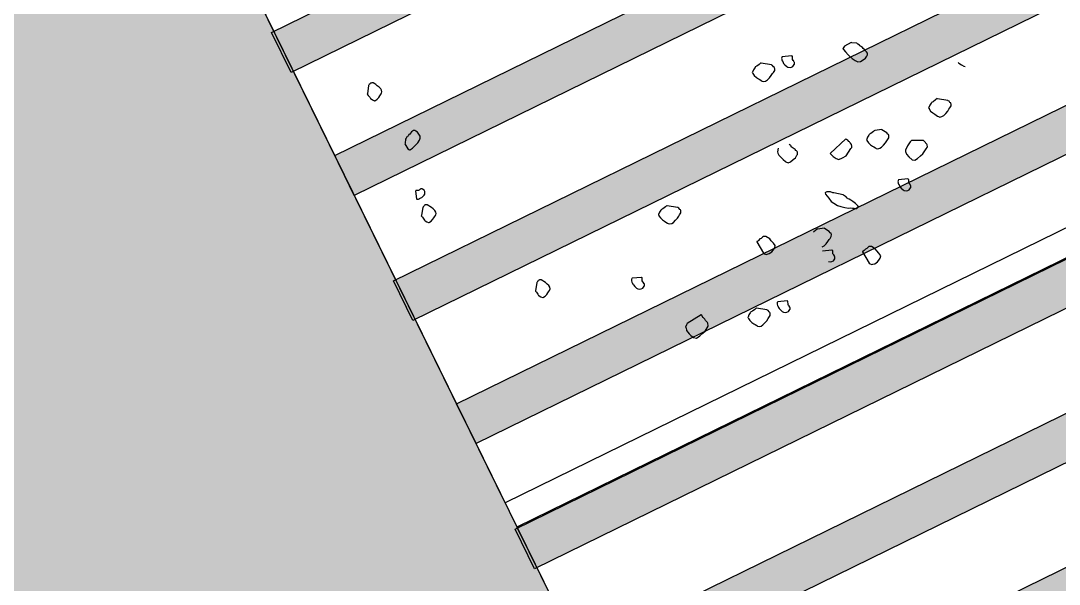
# Model space of a CAD drawing. Header units: millimetres. Extents: x 1754 to 2064, y 960 to 1845.
# Drawn here: x 1908.629 to 1911.509, y 1079.554 to 1081.117 of the extents above; entities that cross this region are included whole.
import ezdxf

# ---------------------------------------------------------------- set-up
doc = ezdxf.new("R2010")
doc.units = ezdxf.units.MM
for name, color, linetype in [('A_katastralni mapa', 7, 'Continuous'), ('dveře', 3, 'Continuous'), ('okna', 4, 'Continuous'), ('srafa fasada', 253, 'Continuous'), ('SRAFY', 3, 'Continuous'), ('T_stafaz', 7, 'Continuous')]:
    doc.layers.add(name, color=color, linetype=linetype)
doc.layers.add('FLOATING-WINDOWS', color=2, linetype='Continuous', plot=False)
picture_1 = doc.add_image_def('image1.jpg', size_in_pixel=(880, 658))

# ---------------------------------------------------------------- blocks, each defined once
blk = doc.blocks.new('STROMLIST03PUD')
at = {"linetype": 'Continuous'}
for p, q in [((414.2, 690), (417, 693.1)), ((398.3, 680.3), (400.6, 681.7)), ((400.6, 681.7), (408.6, 686.5)), ((408.6, 686.5), (414.2, 690)), ((480.2, 608.5), (463.6, 584.6)), ((481.3, 609.2), (480.2, 608.5)), ((483.6, 610.7), (481.3, 609.2)), ((487.7, 611.6), (483.6, 610.7)), ((490, 612.9), (487.7, 611.6)), ((491.8, 612.4), (490, 612.9)), ((493.7, 612), (491.8, 612.4)), ((498, 610), (493.7, 612)), ((501.4, 604.2), (498, 610)), ((463.6, 584.6), (462.4, 584)), ((462.4, 584), (464, 578.7)), ((464, 578.7), (465.9, 570.5)), ((503.5, 600.9), (501.4, 604.2)), ((506.9, 595.2), (503.5, 600.9)), ((509.9, 587.6), (506.9, 595.2)), ((512.8, 580.1), (509.9, 587.6)), ((513.3, 574.2), (512.8, 580.1)), ((465.9, 570.5), (465.6, 565.7)), ((465.6, 565.7), (466.3, 564.6)), ((466.3, 564.6), (467, 563.4)), ((467, 563.4), (470.4, 557.7)), ((470.4, 557.7), (475, 552.7)), ((475, 552.7), (475.7, 551.6)), ((475.7, 551.6), (476.8, 552.3)), ((476.8, 552.3), (478.7, 551.8)), ((478.7, 551.8), (485.7, 552.9)), ((485.7, 552.9), (493.2, 555.9)), ((493.2, 555.9), (499, 559.4)), ((499, 559.4), (502.4, 561.4)), ((502.4, 561.4), (506.9, 564.2)), ((506.9, 564.2), (509.2, 565.5)), ((509.2, 565.5), (511.9, 568.7)), ((511.9, 568.7), (513.3, 574.2)), ((550.7, 499), (535.7, 469.7)), ((550.7, 499), (550, 500.1)), ((553, 500.3), (550.7, 499)), ((563.5, 503.5), (553, 500.3)), ((565.3, 503.1), (563.5, 503.5)), ((570.8, 501.7), (565.3, 503.1)), ((572.2, 499.4), (570.8, 501.7)), ((574.2, 496), (572.2, 499.4)), ((576.3, 492.6), (574.2, 496)), ((583.1, 481.2), (576.3, 492.6)), ((247.5, 461.1), (244.5, 460.8)), ((250.9, 463.1), (247.5, 461.1)), ((256.1, 464.7), (250.9, 463.1)), ((260.2, 465.7), (256.1, 464.7)), ((264.3, 466.6), (260.2, 465.7)), ((268.7, 464.5), (264.3, 466.6)), ((270.7, 461.1), (268.7, 464.5)), ((274.1, 455.3), (270.7, 461.1)), ((535.7, 469.7), (537.3, 464.5)), ((537.3, 464.5), (540.7, 458.8)), ((585, 472.9), (583.1, 481.2)), ((588.1, 462.5), (585, 472.9)), ((588.8, 453.6), (588.1, 462.5)), ((219.9, 439.9), (217.6, 438.4)), ((217.6, 438.4), (219.2, 417.7)), ((226.7, 451.7), (219.9, 439.9)), ((230.1, 453.8), (226.7, 451.7)), ((234.7, 456.5), (230.1, 453.8)), ((236.5, 456), (234.7, 456.5)), ((238.8, 457.5), (236.5, 456)), ((241.1, 458.8), (238.8, 457.5)), ((244.5, 460.8), (241.1, 458.8)), ((268, 426.9), (274.2, 432.1)), ((276, 447.2), (274.1, 455.3)), ((274.2, 432.1), (276.7, 438.3)), ((276.7, 438.3), (276, 447.2)), ((540.7, 458.8), (544.1, 453.1)), ((544.1, 453.1), (552.1, 442.5)), ((552.1, 442.5), (555.8, 441.4)), ((555.8, 441.4), (564.2, 440.3)), ((564.2, 440.3), (573.6, 442.9)), ((573.6, 442.9), (584.5, 447.9)), ((584.5, 447.9), (588.8, 453.6)), ((219.2, 417.7), (222.6, 412.1)), ((222.6, 412.1), (223.3, 410.8)), ((223.3, 410.8), (226.3, 411.2)), ((226.3, 411.2), (234.5, 413)), ((234.5, 413), (245, 416.2)), ((245, 416.2), (258.9, 421.4)), ((258.9, 421.4), (268, 426.9)), ((471.9, 408.2), (466.6, 391.1)), ((473, 408.9), (471.9, 408.2)), ((486.7, 417.1), (473, 408.9)), ((490.8, 418), (486.7, 417.1)), ((493.1, 419.3), (490.8, 418)), ((494.9, 418.9), (493.1, 419.3)), ((496.7, 418.4), (494.9, 418.9)), ((501.1, 416.4), (496.7, 418.4)), ((504.5, 410.6), (501.1, 416.4)), ((506.6, 407.3), (504.5, 410.6)), ((510, 401.5), (506.6, 407.3)), ((627.2, 413.3), (618.2, 388.8)), ((628.3, 414), (627.2, 413.3)), ((629.5, 414.6), (628.3, 414)), ((637.3, 411.2), (629.5, 414.6)), ((640.3, 411.4), (637.3, 411.2)), ((641.4, 412.1), (640.3, 411.4)), ((644.4, 412.3), (641.4, 412.1)), ((646.2, 411.9), (644.4, 412.3)), ((647.4, 412.5), (646.2, 411.9)), ((651.7, 410.5), (647.4, 412.5)), ((652.4, 409.3), (651.7, 410.5)), ((655.8, 403.6), (652.4, 409.3)), ((655.6, 398.8), (655.8, 403.6)), ((466.6, 391.1), (465.5, 390.4)), ((465.5, 390.4), (467.1, 385.2)), ((467.1, 385.2), (469, 376.9)), ((469, 376.9), (468.8, 372.1)), ((512.9, 394.1), (510, 401.5)), ((512.3, 371.9), (515, 375.1)), ((515.9, 386.5), (512.9, 394.1)), ((515, 375.1), (516.4, 380.6)), ((516.4, 380.6), (515.9, 386.5)), ((618.2, 388.8), (618.9, 387.7)), ((618.9, 387.7), (619.6, 386.5)), ((619.6, 386.5), (622.1, 384.9)), ((622.1, 384.9), (623.9, 384.5)), ((623.9, 384.5), (627.5, 383.6)), ((627.5, 383.6), (628.7, 384.3)), ((628.7, 384.3), (633.5, 384)), ((633.5, 384), (636.4, 384.3)), ((636.4, 384.3), (641.7, 385.8)), ((641.7, 385.8), (648, 388.2)), ((648, 388.2), (651.5, 390.2)), ((651.5, 390.2), (654.7, 395.2)), ((654.7, 395.2), (655.6, 398.8)), ((468.8, 372.1), (469.4, 371)), ((469.4, 371), (470.1, 369.8)), ((470.1, 369.8), (473.5, 364.1)), ((473.5, 364.1), (478.1, 359.1)), ((478.1, 359.1), (478.8, 358)), ((478.8, 358), (479.9, 358.7)), ((479.9, 358.7), (481.7, 358.2)), ((481.7, 358.2), (488.8, 359.3)), ((488.8, 359.3), (496.3, 362.4)), ((496.3, 362.4), (502, 365.8)), ((502, 365.8), (505.5, 367.8)), ((505.5, 367.8), (510, 370.6)), ((510, 370.6), (512.3, 371.9)), ((452.8, 308.3), (451.7, 307.6)), ((451.7, 307.6), (468.6, 251.1)), ((454, 309), (452.8, 308.3)), ((457.3, 311.1), (454, 309)), ((461.5, 312), (457.3, 311.1)), ((463.7, 313.3), (461.5, 312)), ((465.6, 312.8), (463.7, 313.3)), ((467.9, 314.2), (465.6, 312.8)), ((472, 315.1), (467.9, 314.2)), ((477.4, 313.7), (472, 315.1)), ((479.9, 312.2), (477.4, 313.7)), ((482, 308.7), (479.9, 312.2)), ((488.2, 298.5), (482, 308.7)), ((494.3, 288.3), (488.2, 298.5)), ((495.2, 276.4), (494.3, 288.3)), ((178.4, 274), (169.4, 249.5)), ((179.5, 274.7), (178.4, 274)), ((180.6, 275.5), (179.5, 274.7)), ((188.5, 271.9), (180.6, 275.5)), ((191.5, 272.1), (188.5, 271.9)), ((192.6, 272.8), (191.5, 272.1)), ((195.6, 273.1), (192.6, 272.8)), ((197.4, 272.6), (195.6, 273.1)), ((198.5, 273.3), (197.4, 272.6)), ((202.9, 271.2), (198.5, 273.3)), ((203.5, 270.1), (202.9, 271.2)), ((207, 264.4), (203.5, 270.1)), ((205.8, 256), (206.8, 259.7)), ((206.8, 259.7), (207, 264.4)), ((480.2, 254.9), (488.2, 259.8)), ((488.2, 259.8), (494.3, 265)), ((494.3, 265), (495.2, 276.4)), ((169.4, 249.5), (170, 248.4)), ((170, 248.4), (170.7, 247.3)), ((170.7, 247.3), (173.2, 245.6)), ((173.2, 245.6), (175, 245.2)), ((175, 245.2), (178.7, 244.3)), ((178.7, 244.3), (179.8, 245)), ((179.8, 245), (184.6, 244.8)), ((184.6, 244.8), (187.6, 245)), ((187.6, 245), (192.9, 246.6)), ((192.9, 246.6), (199.2, 248.9)), ((199.2, 248.9), (202.6, 251)), ((202.6, 251), (205.8, 256)), ((468.6, 251.1), (475, 253.3)), ((475, 253.3), (480.2, 254.9)), ((588.1, 232.9), (571.2, 211.9)), ((589.2, 233.5), (588.1, 232.9)), ((597.2, 238.4), (589.2, 233.5)), ((599, 237.9), (597.2, 238.4)), ((602.4, 240), (599, 237.9)), ((603.5, 240.6), (602.4, 240)), ((605.9, 242), (603.5, 240.6)), ((610.4, 244.8), (605.9, 242)), ((616.1, 248.2), (610.4, 244.8)), ((624.1, 253), (616.1, 248.2)), ((631.6, 256), (624.1, 253)), ((627.1, 230), (629.6, 236.1)), ((629.6, 236.1), (632.3, 239.3)), ((635.7, 256.9), (631.6, 256)), ((632.3, 239.3), (634.3, 243.6)), ((634.3, 243.6), (637.1, 246.9)), ((636.4, 255.7), (635.7, 256.9)), ((638, 250.4), (636.4, 255.7)), ((637.1, 246.9), (638, 250.4)), ((750.1, 238.6), (748.1, 233.7)), ((748.1, 233.7), (748.3, 231.4)), ((748.3, 231.4), (750.1, 226.2)), ((750.5, 240), (750.1, 238.6)), ((761.4, 246.7), (750.5, 240)), ((768, 248.2), (761.4, 246.7)), ((776.4, 250.7), (768, 248.2)), ((785.3, 252.4), (776.4, 250.7)), ((790.4, 247.9), (785.3, 252.4)), ((794.3, 241.6), (790.4, 247.9)), ((796.1, 236.5), (794.3, 241.6)), ((797.8, 227.6), (796.1, 236.5)), ((176.4, 212.8), (159.8, 188.9)), ((177.6, 213.5), (176.4, 212.8)), ((179.8, 214.9), (177.6, 213.5)), ((184, 215.8), (179.8, 214.9)), ((186.2, 217.2), (184, 215.8)), ((188, 216.7), (186.2, 217.2)), ((189.8, 216.3), (188, 216.7)), ((194.2, 214.3), (189.8, 216.3)), ((197.6, 208.5), (194.2, 214.3)), ((199.7, 205.1), (197.6, 208.5)), ((203.1, 199.4), (199.7, 205.1)), ((564.6, 204.8), (562.5, 200.5)), ((569.6, 209.4), (564.6, 204.8)), ((571.2, 211.9), (569.6, 209.4)), ((597.2, 199.6), (607.5, 205.8)), ((607.5, 205.8), (614, 212.8)), ((614, 212.8), (621.1, 221.7)), ((621.1, 221.7), (627.1, 230)), ((750.1, 226.2), (749.9, 222.3)), ((749.9, 222.3), (751.8, 217.2)), ((751.8, 217.2), (752.5, 214)), ((752.5, 214), (752.7, 211.7)), ((752.7, 211.7), (753.3, 210.8)), ((753.3, 210.8), (789.7, 214)), ((789.7, 214), (792.5, 215.7)), ((792.5, 215.7), (796.5, 219.3)), ((796.3, 221.7), (797.8, 227.6)), ((796.5, 219.3), (796.3, 221.7)), ((159.8, 188.9), (158.6, 188.2)), ((158.6, 188.2), (160.3, 183)), ((160.3, 183), (162.1, 174.8)), ((162.1, 174.8), (161.9, 170)), ((206.1, 191.9), (203.1, 199.4)), ((205.4, 169.8), (208.1, 173)), ((209, 184.3), (206.1, 191.9)), ((208.1, 173), (209.5, 178.4)), ((209.5, 178.4), (209, 184.3)), ((560.5, 196.1), (560.3, 191.4)), ((560.3, 191.4), (561, 190.2)), ((562.5, 200.5), (560.5, 196.1)), ((561, 190.2), (564.6, 189.4)), ((564.6, 189.4), (578.1, 192.8)), ((578.1, 192.8), (589.2, 194.8)), ((589.2, 194.8), (597.2, 199.6)), ((161.9, 170), (162.5, 168.9)), ((162.5, 168.9), (163.2, 167.7)), ((163.2, 167.7), (166.6, 162)), ((166.6, 162), (171.2, 157)), ((171.2, 157), (171.9, 155.9)), ((171.9, 155.9), (173, 156.5)), ((173, 156.5), (174.8, 156.1)), ((174.8, 156.1), (181.9, 157.2)), ((181.9, 157.2), (189.5, 160.2)), ((189.5, 160.2), (195.1, 163.6)), ((195.1, 163.6), (198.6, 165.7)), ((198.6, 165.7), (203.1, 168.4)), ((203.1, 168.4), (205.4, 169.8)), ((402.1, 163), (396.3, 159.5)), ((402.7, 161.9), (402.1, 163)), ((404.6, 161.4), (402.7, 161.9)), ((416, 168.2), (404.6, 161.4)), ((417.1, 168.9), (416, 168.2)), ((418.9, 168.4), (417.1, 168.9)), ((421.2, 169.9), (418.9, 168.4)), ((422.4, 170.6), (421.2, 169.9)), ((423.5, 171.2), (422.4, 170.6)), ((425.3, 170.8), (423.5, 171.2)), ((429, 169.9), (425.3, 170.8)), ((431.5, 168.2), (429, 169.9)), ((432.2, 167.1), (431.5, 168.2)), ((432.8, 166), (432.2, 167.1)), ((436.9, 159.1), (432.8, 166)), ((438.8, 151), (436.9, 159.1)), ((441.3, 141.6), (438.8, 151)), ((647.4, 144.4), (642.2, 127.4)), ((648.5, 145.2), (647.4, 144.4)), ((662.2, 153.3), (648.5, 145.2)), ((666.3, 154.3), (662.2, 153.3)), ((668.6, 155.6), (666.3, 154.3)), ((670.5, 155.2), (668.6, 155.6)), ((672.2, 154.8), (670.5, 155.2)), ((676.6, 152.6), (672.2, 154.8)), ((680, 147), (676.6, 152.6)), ((682.1, 143.5), (680, 147)), ((392.3, 127.6), (400.5, 121.7)), ((400.5, 121.7), (404.1, 120.8)), ((404.1, 120.8), (410.1, 121.3)), ((410.1, 121.3), (426.9, 126.7)), ((426.9, 126.7), (434.4, 129.7)), ((434.4, 129.7), (435.6, 130.4)), ((435.6, 130.4), (440.6, 135)), ((440.6, 135), (441.3, 141.6)), ((642.2, 127.4), (641, 126.7)), ((641, 126.7), (642.6, 121.4)), ((642.6, 121.4), (644.5, 113.3)), ((685.5, 137.8), (682.1, 143.5)), ((688.5, 130.4), (685.5, 137.8)), ((691.4, 122.8), (688.5, 130.4)), ((691.9, 116.9), (691.4, 122.8)), ((711.6, 137.4), (702.5, 112.9)), ((712.7, 138.1), (711.6, 137.4)), ((713.8, 138.8), (712.7, 138.1)), ((721.7, 135.3), (713.8, 138.8)), ((724.6, 135.5), (721.7, 135.3)), ((725.8, 136.3), (724.6, 135.5)), ((728.7, 136.5), (725.8, 136.3)), ((730.6, 136.1), (728.7, 136.5)), ((731.7, 136.7), (730.6, 136.1)), ((736, 134.6), (731.7, 136.7)), ((735.8, 114.4), (739, 119.4)), ((736.8, 133.5), (736, 134.6)), ((740.2, 127.8), (736.8, 133.5)), ((739, 119.4), (739.9, 123.1)), ((739.9, 123.1), (740.2, 127.8)), ((622.5, 0.1), (614.1, -2.5)), ((631.4, 1.7), (622.5, 0.1)), ((636.5, -2.6), (631.4, 1.7)), ((596.2, -11.9), (594.2, -16.9)), ((594.2, -16.9), (594.4, -19.3)), ((594.4, -19.3), (596.3, -24.4)), ((596.3, -24.4), (596, -28.2)), ((596, -28.2), (597.9, -33.3)), ((596.6, -10.5), (596.2, -11.9)), ((607.6, -3.9), (596.6, -10.5)), ((614.1, -2.5), (607.6, -3.9)), ((640.4, -9), (636.5, -2.6)), ((642.2, -14.2), (640.4, -9)), ((643.8, -23.1), (642.2, -14.2)), ((642.4, -28.8), (643.8, -23.1)), ((597.9, -33.3), (598.6, -36.6)), ((598.6, -36.6), (598.8, -39)), ((598.8, -39), (599.3, -39.9)), ((599.3, -39.9), (635.8, -36.5)), ((635.8, -36.5), (638.5, -35)), ((638.5, -35), (642.6, -31.3)), ((642.6, -31.3), (642.4, -28.8)), ((783.2, -36.3), (774.1, -60.8)), ((784.3, -35.6), (783.2, -36.3)), ((785.4, -34.9), (784.3, -35.6)), ((793.3, -38.4), (785.4, -34.9)), ((796.2, -38.2), (793.3, -38.4)), ((797.3, -37.5), (796.2, -38.2)), ((800.3, -37.2), (797.3, -37.5)), ((802.1, -37.7), (800.3, -37.2)), ((803.3, -37), (802.1, -37.7)), ((807.6, -39.1), (803.3, -37)), ((807.4, -59.3), (810.6, -54.3)), ((808.3, -40.2), (807.6, -39.1)), ((811.8, -45.9), (808.3, -40.2)), ((810.6, -54.3), (811.5, -50.6)), ((811.5, -50.6), (811.8, -45.9)), ((774.1, -60.8), (774.8, -61.9)), ((774.8, -61.9), (775.5, -63)), ((775.5, -63), (778, -64.7)), ((778, -64.7), (779.8, -65.1)), ((779.8, -65.1), (783.5, -66)), ((783.5, -66), (784.6, -65.3)), ((784.6, -65.3), (789.4, -65.6)), ((789.4, -65.6), (792.3, -65.3)), ((792.3, -65.3), (797.6, -63.7)), ((797.6, -63.7), (804, -61.4)), ((804, -61.4), (807.4, -59.3)), ((781.2, -97.5), (764.5, -121.4)), ((782.3, -96.8), (781.2, -97.5)), ((784.6, -95.4), (782.3, -96.8)), ((788.7, -94.5), (784.6, -95.4)), ((791, -93.1), (788.7, -94.5)), ((792.8, -93.6), (791, -93.1)), ((794.6, -94), (792.8, -93.6)), ((799, -96), (794.6, -94)), ((802.4, -101.8), (799, -96)), ((804.5, -105.2), (802.4, -101.8)), ((807.9, -110.9), (804.5, -105.2)), ((810.9, -118.4), (807.9, -110.9)), ((764.5, -121.4), (763.4, -122.1)), ((763.4, -122.1), (765, -127.3)), ((765, -127.3), (766.9, -135.5)), ((766.9, -135.5), (766.6, -140.3)), ((766.6, -140.3), (767.3, -141.4)), ((767.3, -141.4), (768, -142.7)), ((768, -142.7), (771.4, -148.3)), ((803.4, -144.7), (807.9, -141.9)), ((807.9, -141.9), (810.2, -140.5)), ((810.2, -140.5), (812.9, -137.3)), ((813.8, -126), (810.9, -118.4)), ((812.9, -137.3), (814.3, -131.9)), ((814.3, -131.9), (813.8, -126)), ((771.4, -148.3), (776, -153.3)), ((776, -153.3), (776.7, -154.4)), ((776.7, -154.4), (777.8, -153.8)), ((777.8, -153.8), (779.6, -154.2)), ((779.6, -154.2), (786.7, -153.1)), ((786.7, -153.1), (794.2, -150.1)), ((794.2, -150.1), (799.9, -146.7)), ((799.9, -146.7), (803.4, -144.7)), ((416.7, -194.9), (400.1, -218.8)), ((417.9, -194.2), (416.7, -194.9)), ((420.2, -192.9), (417.9, -194.2)), ((424.3, -191.9), (420.2, -192.9)), ((426.6, -190.6), (424.3, -191.9)), ((428.4, -191), (426.6, -190.6)), ((430.2, -191.5), (428.4, -191)), ((434.5, -193.6), (430.2, -191.5)), ((438, -199.2), (434.5, -193.6)), ((440, -202.7), (438, -199.2)), ((400.1, -218.8), (399, -219.5)), ((399, -219.5), (400.6, -224.8)), ((400.6, -224.8), (402.4, -233)), ((443.4, -208.4), (440, -202.7)), ((446.4, -215.8), (443.4, -208.4)), ((449.4, -223.4), (446.4, -215.8)), ((448.5, -234.7), (449.8, -229.3)), ((449.8, -229.3), (449.4, -223.4)), ((402.4, -233), (402.2, -237.7)), ((402.2, -237.7), (402.9, -239)), ((402.9, -239), (403.6, -240.1)), ((403.6, -240.1), (407, -245.7)), ((407, -245.7), (411.6, -250.8)), ((411.6, -250.8), (412.2, -251.9)), ((412.2, -251.9), (413.4, -251.2)), ((413.4, -251.2), (415.2, -251.6)), ((415.2, -251.6), (422.2, -250.5)), ((422.2, -250.5), (429.8, -247.5)), ((429.8, -247.5), (435.5, -244.2)), ((435.5, -244.2), (438.9, -242.1)), ((438.9, -242.1), (443.4, -239.4)), ((443.4, -239.4), (445.7, -238)), ((445.7, -238), (448.5, -234.7)), ((714.9, -266.6), (713.7, -267.2)), ((713.7, -267.2), (717.9, -312.8)), ((717.8, -266.3), (714.9, -266.6)), ((722, -265.3), (717.8, -266.3)), ((728.4, -263.1), (722, -265.3)), ((733.1, -263.3), (728.4, -263.1)), ((739.5, -261), (733.1, -263.3)), ((742.5, -260.8), (739.5, -261)), ((748.7, -263.3), (742.5, -260.8)), ((750.4, -263.8), (748.7, -263.3)), ((758.7, -277.5), (750.4, -263.8)), ((760.5, -285.7), (758.7, -277.5)), ((763.7, -296.1), (760.5, -285.7)), ((717.9, -312.8), (720, -316.2)), ((720, -316.2), (724.5, -321.2)), ((752.3, -318.5), (760.3, -313.7)), ((760.3, -313.7), (765.8, -307.3)), ((765.8, -307.3), (763.7, -296.1)), ((724.5, -321.2), (727.5, -321)), ((727.5, -321), (734.8, -322.8)), ((734.8, -322.8), (745.9, -320.7)), ((745.9, -320.7), (752.3, -318.5)), ((546.8, -370.5), (537.8, -394.9)), ((548, -369.8), (546.8, -370.5)), ((549.1, -369), (548, -369.8)), ((557, -372.6), (549.1, -369)), ((559.9, -372.4), (557, -372.6)), ((561, -371.6), (559.9, -372.4)), ((564, -371.4), (561, -371.6)), ((565.8, -371.9), (564, -371.4)), ((567, -371.1), (565.8, -371.9)), ((571.3, -373.2), (567, -371.1)), ((572, -374.4), (571.3, -373.2)), ((575.4, -380), (572, -374.4)), ((537.8, -394.9), (538.5, -396)), ((538.5, -396), (539.2, -397.2)), ((539.2, -397.2), (541.7, -398.7)), ((541.7, -398.7), (543.5, -399.3)), ((543.5, -399.3), (547.2, -400.2)), ((547.2, -400.2), (548.3, -399.5)), ((548.3, -399.5), (553.1, -399.7)), ((553.1, -399.7), (556.1, -399.5)), ((556.1, -399.5), (561.3, -397.8)), ((561.3, -397.8), (567.7, -395.6)), ((567.7, -395.6), (571.1, -393.5)), ((571.1, -393.5), (574.3, -388.5)), ((574.3, -388.5), (575.2, -384.8)), ((575.2, -384.8), (575.4, -380)), ((428.7, -627.7), (428.4, -629.1)), ((428.4, -629.1), (429.5, -630.9)), ((429.1, -626.2), (428.7, -627.7)), ((430.7, -622.7), (429.1, -626.2)), ((429.5, -630.9), (430.2, -634.2)), ((435.3, -620), (430.7, -622.7)), ((438, -618.3), (435.3, -620)), ((442.6, -615.5), (438, -618.3)), ((448.6, -613.2), (442.6, -615.5)), ((454.6, -610.9), (448.6, -613.2)), ((459.3, -610.4), (454.6, -610.9)), ((463.7, -611.5), (459.3, -610.4)), ((466.3, -613.8), (463.7, -611.5)), ((467.4, -615.5), (466.3, -613.8)), ((469.6, -619.2), (467.4, -615.5)), ((471.2, -622), (469.6, -619.2)), ((474, -626.6), (471.2, -622)), ((476.3, -632.6), (474, -626.6)), ((477.3, -638.2), (476.3, -632.6)), ((430.2, -634.2), (431.3, -636)), ((431.3, -636), (431.8, -636.9)), ((431.8, -636.9), (451, -650.3)), ((451, -650.3), (451.6, -651.1)), ((451.6, -651.1), (455.7, -649.9)), ((455.7, -649.9), (462.3, -648.4)), ((462.3, -648.4), (466.1, -648.6)), ((466.1, -648.6), (467, -648)), ((467, -648), (468, -647.5)), ((468, -647.5), (472.5, -644.8)), ((472.5, -644.8), (476.5, -641.1)), ((476.5, -641.1), (477.4, -640.6)), ((476.9, -639.7), (477.3, -638.2)), ((477.4, -640.6), (476.9, -639.7)), ((-95.7, -755.4), (-97.3, -758.9)), ((-97.3, -758.9), (-96.6, -762.2)), ((-96.6, -762.2), (-95.9, -765.5)), ((-95.9, -765.5), (-94.6, -769.6)), ((-93, -753.8), (-95.7, -755.4)), ((-94.6, -769.6), (-93, -772.4)), ((-88.4, -751), (-93, -753.8)), ((-93, -772.4), (-92.8, -774.7)), ((-92.8, -774.7), (-91.1, -777.5)), ((-91.1, -777.5), (-90.1, -779.3)), ((-81.8, -749.6), (-88.4, -751)), ((-74.8, -749), (-81.8, -749.6)), ((-69.8, -751), (-74.8, -749)), ((-65.6, -755.9), (-69.8, -751)), ((-61.2, -763.3), (-65.6, -755.9)), ((-57, -774.4), (-61.2, -763.3)), ((-54.5, -782.8), (-57, -774.4)), ((-266.8, -806.1), (-267.2, -807.6)), ((-266.5, -804.7), (-266.8, -806.1)), ((-264.8, -801.2), (-266.5, -804.7)), ((-260.3, -798.4), (-264.8, -801.2)), ((-257.5, -796.8), (-260.3, -798.4)), ((-253, -794.1), (-257.5, -796.8)), ((-247, -791.7), (-253, -794.1)), ((-241, -789.3), (-247, -791.7)), ((-236.2, -789), (-241, -789.3)), ((-231.8, -790.1), (-236.2, -789)), ((-229.3, -792.2), (-231.8, -790.1)), ((-228.2, -794.1), (-229.3, -792.2)), ((-226, -797.7), (-228.2, -794.1)), ((-224.3, -800.4), (-226, -797.7)), ((-221.6, -805), (-224.3, -800.4)), ((-219.3, -811), (-221.6, -805)), ((-90.1, -779.3), (-88.9, -781.2)), ((-88.9, -781.2), (-89.3, -782.6)), ((-89.3, -782.6), (-87.1, -786.2)), ((-87.1, -786.2), (-85.5, -789)), ((-85.5, -789), (-76, -794.4)), ((-76, -794.4), (-74.9, -796.3)), ((-74.9, -796.3), (-58.3, -795)), ((-58.3, -795), (-53.7, -792.2)), ((-53, -789.3), (-54.5, -782.8)), ((-53.7, -792.2), (-52.8, -791.7)), ((-52.8, -791.7), (-53, -789.3)), ((64.4, -804.8), (59.8, -807.6)), ((68.2, -805), (64.4, -804.8)), ((71.1, -805.7), (68.2, -805)), ((75.1, -808.2), (71.1, -805.7)), ((122.4, -805.4), (116.4, -807.9)), ((128.4, -803.1), (122.4, -805.4)), ((133.2, -802.8), (128.4, -803.1)), ((137.6, -803.9), (133.2, -802.8)), ((140.1, -806), (137.6, -803.9)), ((141.2, -807.9), (140.1, -806)), ((-267.2, -807.6), (-266.1, -809.3)), ((-266.1, -809.3), (-265.4, -812.7)), ((-265.4, -812.7), (-264.3, -814.5)), ((-264.3, -814.5), (-263.8, -815.5)), ((-263.8, -815.5), (-244.6, -828.7)), ((-244.6, -828.7), (-244, -829.6)), ((-244, -829.6), (-239.9, -828.4)), ((-239.9, -828.4), (-233.3, -826.9)), ((-233.3, -826.9), (-229.5, -827)), ((-229.5, -827), (-228.6, -826.5)), ((-228.6, -826.5), (-227.6, -825.9)), ((-227.6, -825.9), (-223.1, -823.2)), ((-223.1, -823.2), (-219.1, -819.6)), ((-218.3, -816.7), (-219.3, -811)), ((-219.1, -819.6), (-218.2, -819)), ((-218.7, -818.1), (-218.3, -816.7)), ((-218.2, -819), (-218.7, -818.1)), ((58.3, -819.6), (55.6, -825.8)), ((55.6, -825.8), (56.1, -826.7)), ((56.1, -826.7), (56.7, -827.7)), ((56.7, -827.7), (76.3, -834.9)), ((58.9, -808.1), (57.2, -811.6)), ((57.2, -811.6), (57.8, -812.5)), ((57.8, -812.5), (57.5, -813.9)), ((57.5, -813.9), (57.6, -816.2)), ((57.6, -816.2), (58.2, -817.2)), ((58.2, -817.2), (58.3, -819.6)), ((59.8, -807.6), (58.9, -808.1)), ((76.8, -811), (75.1, -808.2)), ((76.3, -834.9), (77.1, -834.4)), ((78.6, -816.1), (76.8, -811)), ((77.1, -834.4), (78.1, -833.8)), ((78.1, -833.8), (79.3, -831.8)), ((79.9, -820.2), (78.6, -816.1)), ((79.3, -831.8), (79.7, -830.3)), ((79.7, -830.3), (80.4, -827.4)), ((80, -822.7), (79.9, -820.2)), ((79.9, -826.5), (80, -822.7)), ((80.4, -827.4), (79.9, -826.5)), ((102.5, -819.9), (102.2, -821.4)), ((102.2, -821.4), (103.2, -823.2)), ((102.9, -818.5), (102.5, -819.9)), ((104.5, -815), (102.9, -818.5)), ((103.2, -823.2), (104, -826.5)), ((104, -826.5), (105.1, -828.4)), ((109.1, -812.2), (104.5, -815)), ((105.1, -828.4), (105.6, -829.3)), ((105.6, -829.3), (124.8, -842.5)), ((111.8, -810.6), (109.1, -812.2)), ((116.4, -807.9), (111.8, -810.6)), ((143.4, -811.5), (141.2, -807.9)), ((145, -814.2), (143.4, -811.5)), ((147.7, -818.8), (145, -814.2)), ((146.3, -837), (150.3, -833.4)), ((150.1, -824.8), (147.7, -818.8)), ((151.1, -830.5), (150.1, -824.8)), ((150.3, -833.4), (151.2, -832.8)), ((150.7, -831.9), (151.1, -830.5)), ((151.2, -832.8), (150.7, -831.9)), ((124.8, -842.5), (125.3, -843.5)), ((125.3, -843.5), (129.5, -842.2)), ((129.5, -842.2), (136.1, -840.7)), ((136.1, -840.7), (140, -840.8)), ((140, -840.8), (140.8, -840.4)), ((140.8, -840.4), (141.7, -839.8)), ((141.7, -839.8), (146.3, -837))]:
    blk.add_line(p, q, dxfattribs=at)

msp = doc.modelspace()

# ---------------------------------------------------------------- hatches: boundary and pattern name
at = {"layer": 'srafa fasada', "linetype": 'Continuous', "lineweight": 0}
h = msp.add_hatch(color=253, dxfattribs=at)
h.dxf.hatch_style = 1
h.paths.add_polyline_path([(1901.2242, 1084.2908), (1913.4833, 1090.3004), (1917.0927, 1082.9375), (1912.9321, 1080.8979), (1911.5345, 1083.7488), (1908.7061, 1082.3623), (1910.1036, 1079.5113), (1905.3189, 1077.1657)])
at = {"layer": 'SRAFY'}
h = msp.add_hatch(color=253, dxfattribs=at)
h.paths.add_polyline_path([(1905.9746, 1076.0241), (1917.671, 1081.7579), (1917.725, 1081.6478), (1906.0285, 1075.914)])
h.paths.add_polyline_path([(1905.7814, 1076.3603), (1917.5021, 1082.1023), (1917.5561, 1081.9922), (1905.8353, 1076.2502)])
h.paths.add_polyline_path([(1905.5915, 1076.6907), (1917.3333, 1082.4467), (1917.3873, 1082.3366), (1905.6455, 1076.5805)])
h.paths.add_polyline_path([(1905.3993, 1077.0236), (1917.1645, 1082.7911), (1917.2185, 1082.681), (1905.4533, 1076.9135)])
for points in [[(1909.3247, 1081.0837), (1912.1532, 1082.4703), (1912.2072, 1082.3602), (1909.3787, 1080.9736)], [(1909.5, 1080.7425), (1912.3285, 1082.1291), (1912.3825, 1082.019), (1909.554, 1080.6324)], [(1909.6624, 1080.3949), (1912.4909, 1081.7815), (1912.5448, 1081.6714), (1909.7164, 1080.2848)], [(1909.8377, 1080.0537), (1912.6662, 1081.4403), (1912.7202, 1081.3302), (1909.8917, 1079.9436)], [(1910, 1079.7061), (1912.8285, 1081.0927), (1912.8825, 1080.9826), (1910.054, 1079.596)]]:
    msp.add_hatch(color=253, dxfattribs=at).paths.add_polyline_path(points)

# ---------------------------------------------------------------- linework, layer by layer
at = {"layer": 'dveře'}
msp.add_line((1908.7061, 1082.3622), (1910.1036, 1079.5113), dxfattribs=at)
at = {"layer": 'FLOATING-WINDOWS'}
for points in [[(1908.7061, 1082.3622), (1911.5345, 1083.7488), (1912.8008, 1081.1658), (1909.9723, 1079.7792)], [(1905.4536, 1077.2318), (1906.2025, 1075.9284), (1917.6183, 1081.5246), (1916.958, 1082.8715), (1916.2846, 1082.5414), (1912.9321, 1080.8979), (1912.8338, 1081.0984), (1910.0052, 1079.7119), (1910.1036, 1079.5113)]]:
    msp.add_lwpolyline(points, close=True, dxfattribs=at)
at = {"layer": 'okna', "linetype": 'Continuous', "lineweight": 0}
for p, q in [((1909.9722, 1079.7792), (1912.8008, 1081.1658)), ((1910.0052, 1079.7118), (1912.8338, 1081.0984))]:
    msp.add_line(p, q, dxfattribs=at)
at = {"layer": 'SRAFY'}
for points in [[(1905.3993, 1077.0236), (1917.1645, 1082.7911), (1917.2185, 1082.681), (1905.4533, 1076.9135)], [(1905.5915, 1076.6907), (1917.3333, 1082.4467), (1917.3873, 1082.3366), (1905.6455, 1076.5805)], [(1909.3247, 1081.0837), (1912.1532, 1082.4703), (1912.2072, 1082.3602), (1909.3787, 1080.9736)], [(1909.5, 1080.7425), (1912.3285, 1082.1291), (1912.3825, 1082.019), (1909.554, 1080.6324)], [(1909.6624, 1080.3949), (1912.4909, 1081.7815), (1912.5448, 1081.6714), (1909.7164, 1080.2848)], [(1909.8377, 1080.0537), (1912.6662, 1081.4403), (1912.7202, 1081.3302), (1909.8917, 1079.9436)], [(1910, 1079.7061), (1912.8285, 1081.0927), (1912.8825, 1080.9826), (1910.054, 1079.596)]]:
    msp.add_lwpolyline(points, close=True, dxfattribs=at)

# ---------------------------------------------------------------- block references
at = {"layer": 'T_stafaz', "xscale": 0.001000000047450447, "yscale": 0.001000000163912773, "zscale": 0.001, "rotation": 296.1149935166604}
msp.add_blockref('STROMLIST03PUD', (1910.4422, 1081.059), dxfattribs=at)

# ---------------------------------------------------------------- pictures from other files: only their frames are drawn
at = {"layer": 'A_katastralni mapa'}
image = msp.add_image(picture_1, insert=(1753.8904, 959.6693), size_in_units=(310.4444, 232.1278), dxfattribs=at)
image.dxf.flags = 7

doc.saveas('drawing.dxf')
